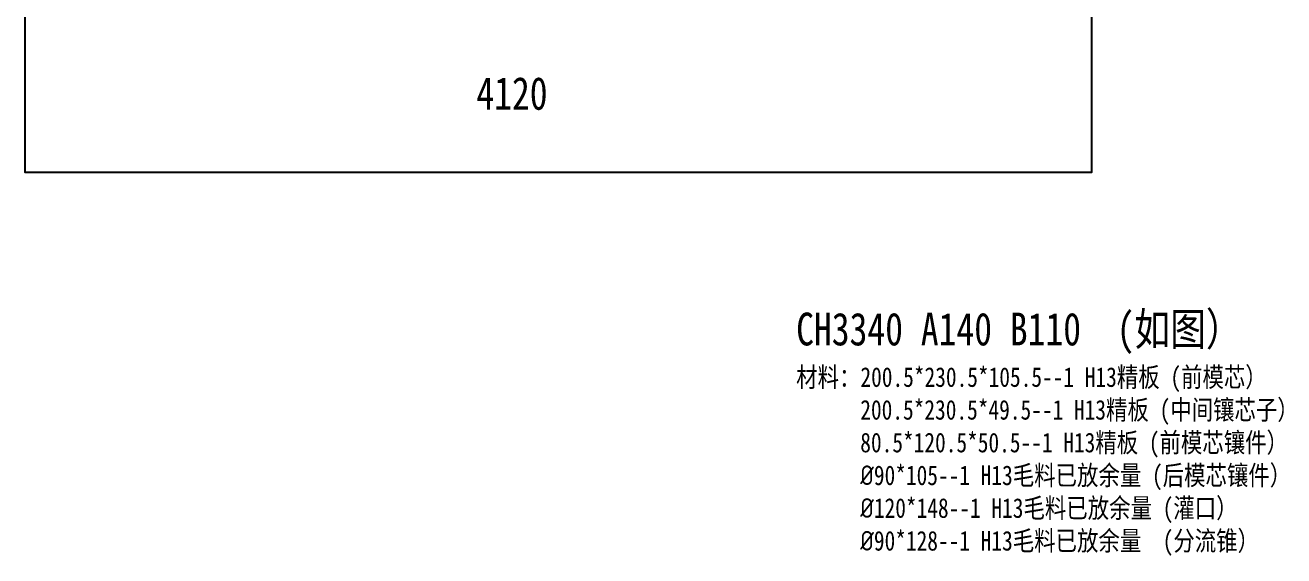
# Model space of a CAD drawing. Header units: millimetres. Extents: x 97 to 1722, y -6063 to 1553.
# Drawn here: x 480.9 to 865.6, y -147.9 to 14.2 of the extents above; entities that cross this region are included whole.
import ezdxf

# ---------------------------------------------------------------- set-up
doc = ezdxf.new("R2010")
doc.units = ezdxf.units.MM
doc.header["$LTSCALE"] = 16.335
doc.layers.get('0').update_dxf_attribs({"linetype": 'CONTINUOUS'})
doc.styles.get("Standard").update_dxf_attribs({"font": 'txt', "width": 0.8})

msp = doc.modelspace()

# ---------------------------------------------------------------- linework, layer by layer
msp.add_lwpolyline([(480.86, 261.281), (806.769, 261.281), (806.769, -30.801), (480.86, -30.801)], close=True)

# ---------------------------------------------------------------- texts
at = {"char_height": 10, "attachment_point": 1}
for s, insert, width in [('{\\fSimSun|b0|i0|c134|p2;4120}', (618.764, -1.616), 77.51094), ('{\\fSimSun|b0|i0|c134|p2;CH3340 A140 B110  (如图）\\P\\H0.6x;材料：200.5*230.5*105.5--1 H13精板 (前模芯）\\P      200.5*230.5*49.5--1 H13精板 (中间镶芯子）\\P      80.5*120.5*50.5--1 H13精板 (前模芯镶件）\\P      \\fISOCPEUR|b0|i0|c0|p34;%%C\\fSimSun|b0|i0|c134|p2;90*105--1 H13毛料已放余量 (后模芯镶件）\\P      \\fISOCPEUR|b0|i0|c0|p34;%%C\\fSimSun|b0|i0|c134|p2;120*148--1 H13毛料已放余量 (灌口）\\P      \\fISOCPEUR|b0|i0|c0|p34;%%C\\fSimSun|b0|i0|c134|p2;90*128--1 H13毛料已放余量  (分流锥）\\H1.3333x;\\P      }', (716.523, -73.605), 217.44177)]:
    msp.add_mtext(s, dxfattribs=dict(at, insert=insert, width=width))

doc.saveas('drawing.dxf')
